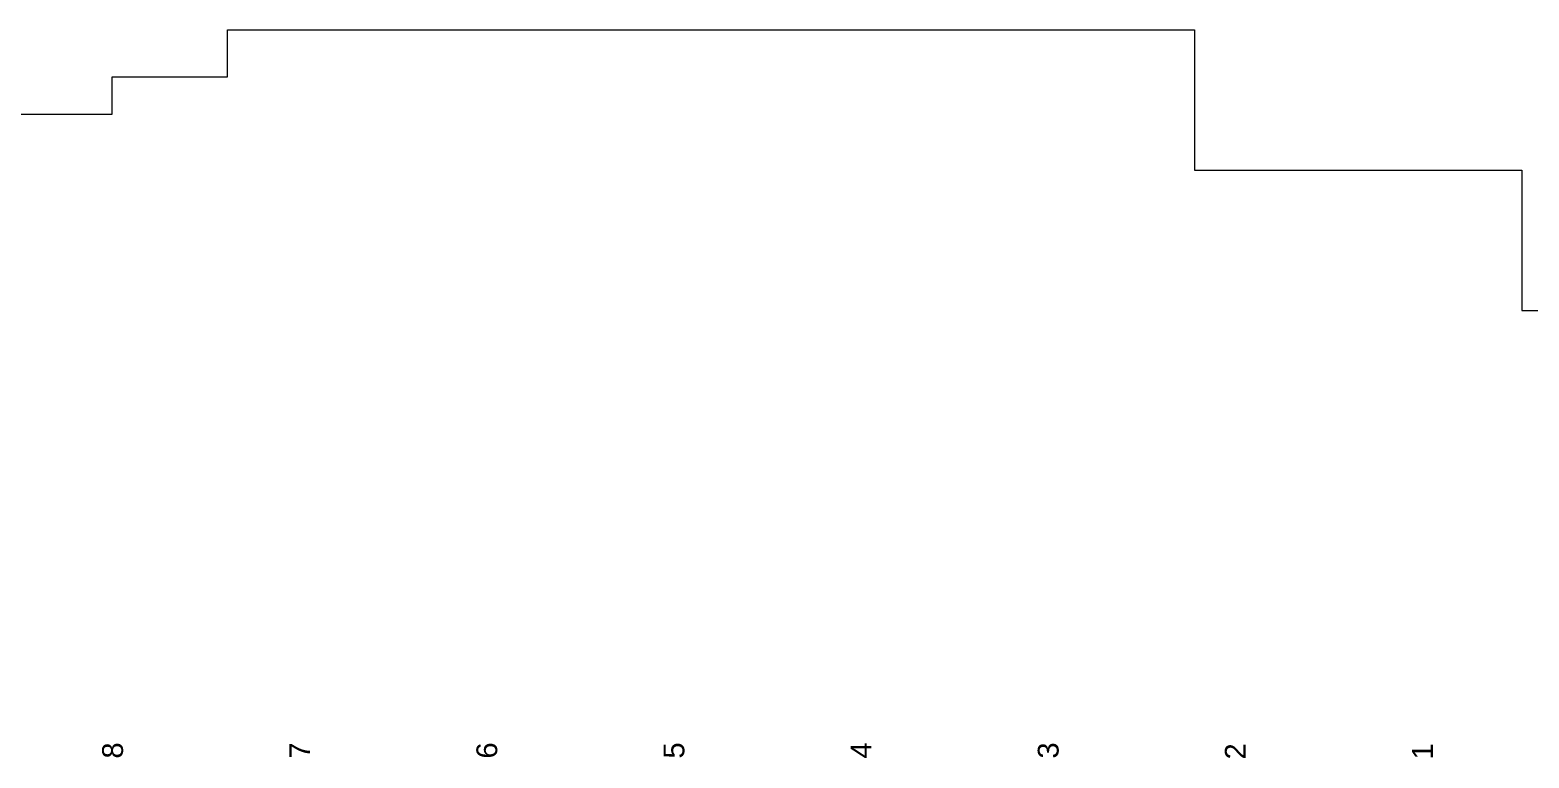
# Model space of a CAD drawing. Extents: x -6172 to 8039, y -4082 to 1639.
# Drawn here: x 1020 to 1981, y 1057 to 1524 of the extents above; entities that cross this region are included whole.
import ezdxf
from ezdxf.enums import TextEntityAlignment as Align

# ---------------------------------------------------------------- set-up
doc = ezdxf.new("R2010")
doc.units = 0
doc.header["$LTSCALE"] = 96
doc.header["$MEASUREMENT"] = 0
doc.layers.add('A-GRID-IDEN', color=2, linetype='CONTINUOUS', lineweight=0)
doc.layers.add('A-WALL-FULL', color=6, linetype='CONTINUOUS', lineweight=0)
doc.styles.add('ARIAL', font='ARIAL', dxfattribs={"height": 0.2})

msp = doc.modelspace()

# ---------------------------------------------------------------- linework, layer by layer
at = {"layer": 'A-WALL-FULL'}
for p, q in [((1146.89, 1493.83), (1146.89, 1523.83)), ((1146.89, 1523.83), (1766.92, 1523.83)), ((1766.92, 1523.83), (1766.92, 1433.82)), ((1072.89, 1469.82), (1072.89, 1493.83)), ((1072.89, 1493.83), (1146.89, 1493.83)), ((1006.89, 1469.82), (1072.89, 1469.82)), ((1766.92, 1433.82), (1976.93, 1433.82)), ((1976.93, 1433.82), (1976.93, 1343.82)), ((1976.93, 1343.82), (2203.94, 1343.82))]:
    msp.add_line(p, q, dxfattribs=at)

# ---------------------------------------------------------------- texts
at = {"layer": 'A-GRID-IDEN', "style": 'ARIAL'}
for s, p in [('8', (1079.79, 1061.64)), ('7', (1199.79, 1061.64)), ('6', (1319.79, 1061.64)), ('5', (1439.79, 1061.64)), ('4', (1559.79, 1061.64)), ('3', (1679.79, 1061.64)), ('2', (1799.79, 1061.06)), ('1', (1919.79, 1061.06))]:
    msp.add_text(s, height=13.36, rotation=90, dxfattribs=at).set_placement(p, align=Align.CENTER)

doc.saveas('drawing.dxf')
